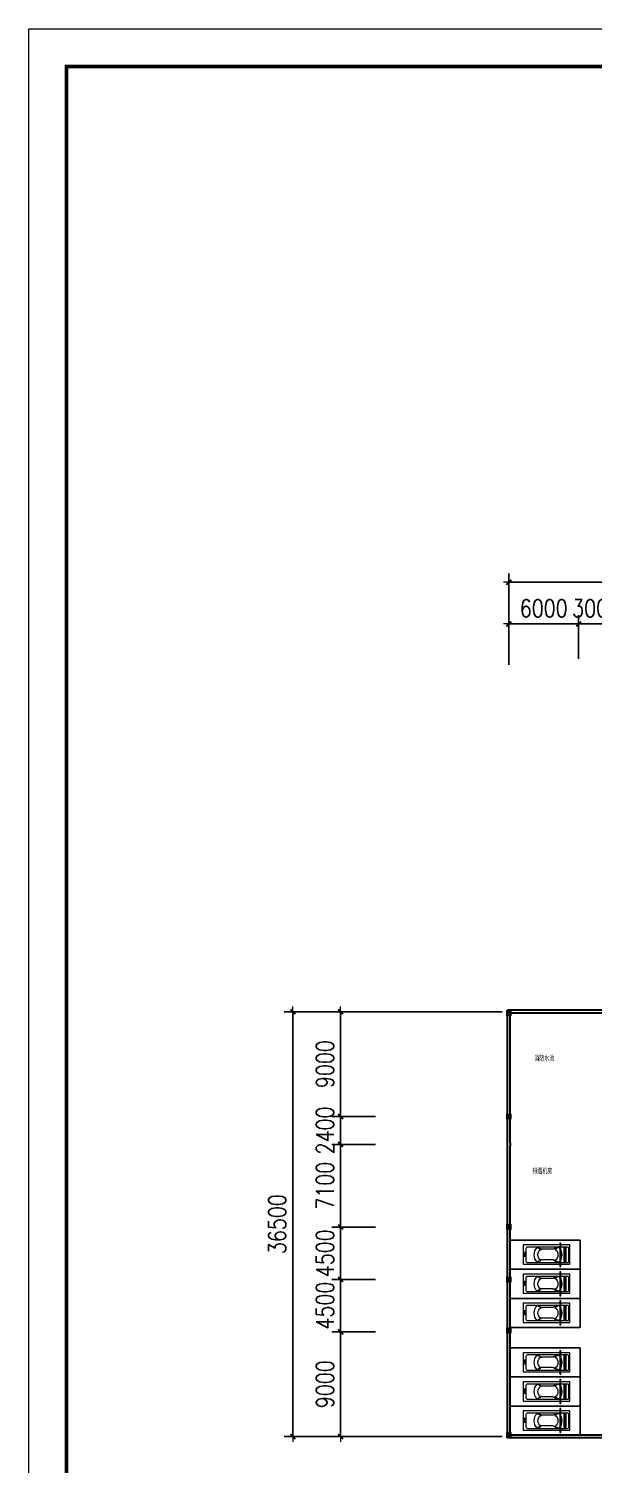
# Model space of a CAD drawing. Extents: x 5719244 to 11985375, y 1211094 to 3157953.
# Drawn here: x 6434212 to 6482728, y 1552199 to 1675543 of the extents above; entities that cross this region are included whole.
import ezdxf

# ---------------------------------------------------------------- set-up
doc = ezdxf.new("R2010")
doc.units = 0
doc.header["$LTSCALE"] = 500
doc.header["$MEASUREMENT"] = 0
doc.layers.get('0').update_dxf_attribs({"linetype": 'CONTINUOUS', "lineweight": 0})
doc.layers.get('DEFPOINTS').update_dxf_attribs({"linetype": 'CONTINUOUS', "lineweight": 0})
for name, color, linetype, lineweight in [('A-car2', 35, 'CONTINUOUS', 9), ('COLUMN', 7, 'CONTINUOUS', 0), ('PUB_DIM', 3, 'CONTINUOUS', 0), ('WALL', 255, 'CONTINUOUS', 30), ('墙-砼墙填充', 252, 'CONTINUOUS', 9)]:
    doc.layers.add(name, color=color, linetype=linetype, lineweight=lineweight)
doc.layers.add('标注1', color=7, linetype='CONTINUOUS')
doc.layers.add('车位', color=255, linetype='CONTINUOUS')
doc.styles.add('DIM_FONT', font='SIMPLEX.shx', dxfattribs={"width": 0.8})
doc.styles.add('gpsxw', font='txt.shx', dxfattribs={"width": 0.7, "bigfont": 'hztxt.shx'})
doc.styles.get("Standard").update_dxf_attribs({"font": 'ROMAND', "width": 0.8})
doc.dimstyles.new('DIMN300-X', dxfattribs={"dimscale": 3, "dimtxt": 500, "dimasz": 1, "dimexe": 250, "dimexo": 0, "dimgap": 200, "dimtad": 1, "dimdec": 0, "dimzin": 0, "dimdsep": 46, "dimtxsty": 'DIM_FONT', "dimblk": '_DIMX', "dimblk1": '_DIMX', "dimblk2": '_DIMX', "dimsah": 1, "dimcen": 0, "dimdle": 187.057091, "dimclrd": 3, "dimclre": 3, "dimclrt": 7, "dimadec": 0, "dimazin": 0, "dimtfac": 2.166667, "dimtdec": 0, "dimtix": 1, "dimtmove": 2, "dimatfit": 3, "dimldrblk": '_DIMX', "dimfxl": 1, "dimtolj": 1, "dimtzin": 0, "dimarcsym": 0})

# ---------------------------------------------------------------- blocks, each defined once
blk = doc.blocks.new('_DIMX')
blk.add_line((-150, 0), (150, 0))
at = {"const_width": 50}
blk.add_lwpolyline([(-70, -70), (70, 70)], dxfattribs=at)
blk = doc.blocks.new('*D360')
at = {"layer": 'DEFPOINTS', "color": 0, "transparency": 16777216}
for p in [(6475469, 1627978), (6475469, 1620890), (6680544, 1620890)]:
    blk.add_point(p, dxfattribs=at)
at = {"layer": 'PUB_DIM', "color": 3, "lineweight": -2, "transparency": 16777216}
for p, q in [((6475469, 1620890), (6475469, 1628728)), ((6680544, 1620890), (6680544, 1628728)), ((6680541, 1627978), (6475472, 1627978))]:
    blk.add_line(p, q, dxfattribs=at)
at = {"layer": 'PUB_DIM', "color": 3, "lineweight": -2, "transparency": 16777216, "xscale": 3, "yscale": 3, "zscale": 3, "rotation": 180}
blk.add_blockref('_DIMX', (6475469, 1627978), dxfattribs=at)
at = {"layer": 'PUB_DIM', "color": 3, "lineweight": -2, "transparency": 16777216, "xscale": 3, "yscale": 3, "zscale": 3}
blk.add_blockref('_DIMX', (6680544, 1627978), dxfattribs=at)
at = {"layer": 'PUB_DIM', "color": 7, "transparency": 16777216, "insert": (6578007, 1629328), "char_height": 1500, "attachment_point": 5, "style": 'DIM_FONT'}
blk.add_mtext('\\A1;205075', dxfattribs=at)
blk = doc.blocks.new('*D385')
at = {"layer": 'DEFPOINTS', "color": 0, "transparency": 16777216}
for p in [(6481469, 1624397), (6481469, 1621397), (6484469, 1621397)]:
    blk.add_point(p, dxfattribs=at)
at = {"layer": 'PUB_DIM', "color": 3, "lineweight": -2, "transparency": 16777216}
for p, q in [((6481469, 1621397), (6481469, 1625147)), ((6484469, 1621397), (6484469, 1625147)), ((6481466, 1624397), (6481463, 1624397)), ((6484469, 1624397), (6481469, 1624397)), ((6484472, 1624397), (6484475, 1624397))]:
    blk.add_line(p, q, dxfattribs=at)
at = {"layer": 'PUB_DIM', "color": 3, "lineweight": -2, "transparency": 16777216, "xscale": 3, "yscale": 3, "zscale": 3}
blk.add_blockref('_DIMX', (6481469, 1624397), dxfattribs=at)
at = {"layer": 'PUB_DIM', "color": 3, "lineweight": -2, "transparency": 16777216, "xscale": 3, "yscale": 3, "zscale": 3, "rotation": 180}
blk.add_blockref('_DIMX', (6484469, 1624397), dxfattribs=at)
at = {"layer": 'PUB_DIM', "color": 7, "transparency": 16777216, "insert": (6482969, 1625747), "char_height": 1500, "attachment_point": 5, "style": 'DIM_FONT'}
blk.add_mtext('\\A1;3000', dxfattribs=at)
blk = doc.blocks.new('*D386')
at = {"layer": 'DEFPOINTS', "color": 0, "transparency": 16777216}
for p in [(6475469, 1624397), (6475469, 1621397), (6481469, 1621397)]:
    blk.add_point(p, dxfattribs=at)
at = {"layer": 'PUB_DIM', "color": 3, "lineweight": -2, "transparency": 16777216}
for p, q in [((6475469, 1621397), (6475469, 1625147)), ((6481469, 1621397), (6481469, 1625147)), ((6481466, 1624397), (6475472, 1624397))]:
    blk.add_line(p, q, dxfattribs=at)
at = {"layer": 'PUB_DIM', "color": 3, "lineweight": -2, "transparency": 16777216, "xscale": 3, "yscale": 3, "zscale": 3, "rotation": 180}
blk.add_blockref('_DIMX', (6475469, 1624397), dxfattribs=at)
at = {"layer": 'PUB_DIM', "color": 3, "lineweight": -2, "transparency": 16777216, "xscale": 3, "yscale": 3, "zscale": 3}
blk.add_blockref('_DIMX', (6481469, 1624397), dxfattribs=at)
at = {"layer": 'PUB_DIM', "color": 7, "transparency": 16777216, "insert": (6478469, 1625747), "char_height": 1500, "attachment_point": 5, "style": 'DIM_FONT'}
blk.add_mtext('\\A1;6000', dxfattribs=at)
blk = doc.blocks.new('*D388')
at = {"layer": 'DEFPOINTS', "color": 0, "transparency": 16777216}
for p in [(6464018, 1568081), (6461018, 1563581), (6464018, 1563581)]:
    blk.add_point(p, dxfattribs=at)
at = {"layer": 'PUB_DIM', "color": 3, "lineweight": -2, "transparency": 16777216}
for p, q in [((6464018, 1568081), (6460268, 1568081)), ((6461018, 1568084), (6461018, 1568087)), ((6461018, 1568081), (6461018, 1563581)), ((6464018, 1563581), (6460268, 1563581)), ((6461018, 1563578), (6461018, 1563575))]:
    blk.add_line(p, q, dxfattribs=at)
at = {"layer": 'PUB_DIM', "color": 3, "lineweight": -2, "transparency": 16777216, "xscale": 3, "yscale": 3, "zscale": 3}
for p, rotation in [((6461018, 1568081), 270), ((6461018, 1563581), 90)]:
    blk.add_blockref('_DIMX', p, dxfattribs=dict(at, rotation=rotation))
at = {"layer": 'PUB_DIM', "color": 7, "transparency": 16777216, "insert": (6459668, 1565831), "char_height": 1500, "attachment_point": 5, "rotation": 90, "style": 'DIM_FONT'}
blk.add_mtext('\\A1;4500', dxfattribs=at)
blk = doc.blocks.new('*D389')
at = {"layer": 'DEFPOINTS', "color": 0, "transparency": 16777216}
for p in [(6474911, 1591081), (6456919, 1554580), (6474911, 1554580)]:
    blk.add_point(p, dxfattribs=at)
at = {"layer": 'PUB_DIM', "color": 3, "lineweight": -2, "transparency": 16777216}
for p, q in [((6474911, 1591081), (6456169, 1591081)), ((6456919, 1591078), (6456919, 1554583)), ((6474911, 1554580), (6456169, 1554580))]:
    blk.add_line(p, q, dxfattribs=at)
at = {"layer": 'PUB_DIM', "color": 3, "lineweight": -2, "transparency": 16777216, "xscale": 3, "yscale": 3, "zscale": 3}
for p, rotation in [((6456919, 1591081), 90), ((6456919, 1554580), 270)]:
    blk.add_blockref('_DIMX', p, dxfattribs=dict(at, rotation=rotation))
at = {"layer": 'PUB_DIM', "color": 7, "transparency": 16777216, "insert": (6455569, 1572831), "char_height": 1500, "attachment_point": 5, "rotation": 90, "style": 'DIM_FONT'}
blk.add_mtext('\\A1;36500', dxfattribs=at)
blk = doc.blocks.new('_FZH')
blk.add_solid([(-0.5, -0.5), (0.5, -0.5), (-0.5, 0.5), (0.5, 0.5)])
blk = doc.blocks.new('*D392')
at = {"layer": 'DEFPOINTS', "color": 0, "transparency": 16777216}
for p in [(6464018, 1582081), (6461018, 1579681), (6464018, 1579681)]:
    blk.add_point(p, dxfattribs=at)
at = {"layer": 'PUB_DIM', "color": 3, "lineweight": -2, "transparency": 16777216}
for p, q in [((6464018, 1582081), (6460268, 1582081)), ((6461018, 1582084), (6461018, 1582087)), ((6461018, 1582081), (6461018, 1579681)), ((6464018, 1579681), (6460268, 1579681)), ((6461018, 1579678), (6461018, 1579675))]:
    blk.add_line(p, q, dxfattribs=at)
at = {"layer": 'PUB_DIM', "color": 3, "lineweight": -2, "transparency": 16777216, "xscale": 3, "yscale": 3, "zscale": 3}
for p, rotation in [((6461018, 1582081), 270), ((6461018, 1579681), 90)]:
    blk.add_blockref('_DIMX', p, dxfattribs=dict(at, rotation=rotation))
at = {"layer": 'PUB_DIM', "color": 7, "transparency": 16777216, "insert": (6459668, 1580881), "char_height": 1500, "attachment_point": 5, "rotation": 90, "style": 'DIM_FONT'}
blk.add_mtext('\\A1;2400', dxfattribs=at)
blk = doc.blocks.new('*D393')
at = {"layer": 'DEFPOINTS', "color": 0, "transparency": 16777216}
for p in [(6464018, 1579681), (6461018, 1572581), (6464018, 1572581)]:
    blk.add_point(p, dxfattribs=at)
at = {"layer": 'PUB_DIM', "color": 3, "lineweight": -2, "transparency": 16777216}
for p, q in [((6464018, 1579681), (6460268, 1579681)), ((6461018, 1579678), (6461018, 1572584)), ((6464018, 1572581), (6460268, 1572581))]:
    blk.add_line(p, q, dxfattribs=at)
at = {"layer": 'PUB_DIM', "color": 3, "lineweight": -2, "transparency": 16777216, "xscale": 3, "yscale": 3, "zscale": 3}
for p, rotation in [((6461018, 1579681), 90), ((6461018, 1572581), 270)]:
    blk.add_blockref('_DIMX', p, dxfattribs=dict(at, rotation=rotation))
at = {"layer": 'PUB_DIM', "color": 7, "transparency": 16777216, "insert": (6459668, 1576131), "char_height": 1500, "attachment_point": 5, "rotation": 90, "style": 'DIM_FONT'}
blk.add_mtext('\\A1;7100', dxfattribs=at)
blk = doc.blocks.new('*D394')
at = {"layer": 'DEFPOINTS', "color": 0, "transparency": 16777216}
for p in [(6464018, 1572581), (6461018, 1568081), (6464018, 1568081)]:
    blk.add_point(p, dxfattribs=at)
at = {"layer": 'PUB_DIM', "color": 3, "lineweight": -2, "transparency": 16777216}
for p, q in [((6464018, 1572581), (6460268, 1572581)), ((6461018, 1572584), (6461018, 1572587)), ((6461018, 1572581), (6461018, 1568081)), ((6464018, 1568081), (6460268, 1568081)), ((6461018, 1568078), (6461018, 1568075))]:
    blk.add_line(p, q, dxfattribs=at)
at = {"layer": 'PUB_DIM', "color": 3, "lineweight": -2, "transparency": 16777216, "xscale": 3, "yscale": 3, "zscale": 3}
for p, rotation in [((6461018, 1572581), 270), ((6461018, 1568081), 90)]:
    blk.add_blockref('_DIMX', p, dxfattribs=dict(at, rotation=rotation))
at = {"layer": 'PUB_DIM', "color": 7, "transparency": 16777216, "insert": (6459668, 1570331), "char_height": 1500, "attachment_point": 5, "rotation": 90, "style": 'DIM_FONT'}
blk.add_mtext('\\A1;4500', dxfattribs=at)
blk = doc.blocks.new('*D395')
at = {"layer": 'DEFPOINTS', "color": 0, "transparency": 16777216}
for p in [(6464018, 1591081), (6461018, 1582081), (6464018, 1582081)]:
    blk.add_point(p, dxfattribs=at)
at = {"layer": 'PUB_DIM', "color": 3, "lineweight": -2, "transparency": 16777216}
for p, q in [((6464018, 1591081), (6460268, 1591081)), ((6461018, 1591078), (6461018, 1582084)), ((6464018, 1582081), (6460268, 1582081))]:
    blk.add_line(p, q, dxfattribs=at)
at = {"layer": 'PUB_DIM', "color": 3, "lineweight": -2, "transparency": 16777216, "xscale": 3, "yscale": 3, "zscale": 3}
for p, rotation in [((6461018, 1591081), 90), ((6461018, 1582081), 270)]:
    blk.add_blockref('_DIMX', p, dxfattribs=dict(at, rotation=rotation))
at = {"layer": 'PUB_DIM', "color": 7, "transparency": 16777216, "insert": (6459668, 1586581), "char_height": 1500, "attachment_point": 5, "rotation": 90, "style": 'DIM_FONT'}
blk.add_mtext('\\A1;9000', dxfattribs=at)
blk = doc.blocks.new('*D408')
at = {"layer": 'DEFPOINTS', "color": 0, "transparency": 16777216}
for p in [(6464018, 1563581), (6461018, 1554581), (6464018, 1554581)]:
    blk.add_point(p, dxfattribs=at)
at = {"layer": 'PUB_DIM', "color": 3, "lineweight": -2, "transparency": 16777216}
for p, q in [((6464018, 1563581), (6460268, 1563581)), ((6461018, 1563578), (6461018, 1554584)), ((6464018, 1554581), (6460268, 1554581))]:
    blk.add_line(p, q, dxfattribs=at)
at = {"layer": 'PUB_DIM', "color": 3, "lineweight": -2, "transparency": 16777216, "xscale": 3, "yscale": 3, "zscale": 3}
for p, rotation in [((6461018, 1563581), 90), ((6461018, 1554581), 270)]:
    blk.add_blockref('_DIMX', p, dxfattribs=dict(at, rotation=rotation))
at = {"layer": 'PUB_DIM', "color": 7, "transparency": 16777216, "insert": (6459668, 1559081), "char_height": 1500, "attachment_point": 5, "rotation": 90, "style": 'DIM_FONT'}
blk.add_mtext('\\A1;9000', dxfattribs=at)
blk = doc.blocks.new('车位(有车挡车器）')
h = blk.add_hatch(color=2)
h.paths.add_polyline_path([(0.38, 6.16), (0.38, 5.84), (0.82, 5.84), (0.82, 6.16)])
h.paths.add_polyline_path([(1.81, 5.84), (1.81, 6.16), (1.31, 6.16), (1.31, 5.84)])
h = blk.add_hatch(color=256)
h.paths.add_polyline_path([(0.82, 6.16), (0.82, 5.84), (1.31, 5.84), (1.31, 6.16)])
h.paths.add_polyline_path([(1.81, 5.84), (2.31, 5.84), (2.31, 6.16), (1.81, 6.16)])
for p, q in [((0.38, 5.84), (0.38, 6.16)), ((0.38, 6.16), (2.31, 6.16)), ((0.82, 6.16), (0.82, 5.84)), ((1.31, 6.16), (1.31, 5.84)), ((1.81, 6.16), (1.81, 5.84)), ((2.31, 6.16), (2.31, 5.84)), ((2.31, 5.84), (0.38, 5.84))]:
    blk.add_line(p, q)
at = {"color": 140}
for p, q in [((0.27, 5.1), (0.51, 4.56)), ((2.35, 5.07), (2.11, 4.59)), ((0.27, 2.1), (0.51, 2.58)), ((2.35, 2.07), (2.11, 2.62))]:
    blk.add_line(p, q, dxfattribs=at)
at = {"color": 252}
blk.add_lwpolyline([(-0.02, 6.67), (2.7, 6.67), (2.7, 0.08), (-0.02, 0.08)], close=True, dxfattribs=at)
at = {"color": 140}
blk.add_lwpolyline([(0.23, 6.35, -0.414214), (0.43, 6.55), (2.18, 6.55, -0.414214), (2.38, 6.35), (2.38, 0.68, -0.414214), (2.18, 0.48), (0.43, 0.48, -0.414214), (0.23, 0.68)], format="xyb", close=True, dxfattribs=at)
for points in [[(0.24, 4.88), (0.59, 4.29), (0.59, 2.63), (0.26, 2.08)], [(2.4, 4.86), (2.09, 4.34), (2.09, 2.65), (2.37, 2.08)]]:
    blk.add_lwpolyline(points, dxfattribs=at)
for centre, radius, start, end in [((1.31, 4.11), 1.44, 43.7905, 136.2095), ((1.31, 4.06), 0.947, 32.1346, 147.8654), ((1.31, 3.07), 1.44, 223.7905, 316.2095), ((1.31, 3.12), 0.947, 212.1346, 327.8654)]:
    blk.add_arc(centre, radius, start, end, dxfattribs=at)
at = {"insert": (1.03, 0.46), "char_height": 0.3, "attachment_point": 1}
blk.add_mtext('000', dxfattribs=at)

msp = doc.modelspace()

# ---------------------------------------------------------------- linework, layer by layer
at = {"color": 4}
msp.add_lwpolyline([(6434211.9, 1482409.7), (6434211.9, 1675543.1), (6707655, 1675543.1), (6707655, 1482409.7)], close=True, dxfattribs=at)
at = {"color": 4, "const_width": 325.1}
msp.add_lwpolyline([(6437463.3, 1485661.1), (6704403.6, 1485661.1), (6704403.6, 1672291.7), (6437463.3, 1672291.7)], close=True, dxfattribs=at)
at = {"layer": 'A-car2'}
for p, q in [((6479847.4, 1571236.4), (6479847.4, 1569185.9)), ((6479847.4, 1571236.4), (6479947.4, 1571236.4)), ((6479947.4, 1569185.9), (6479947.4, 1571236.4)), ((6479847.4, 1569185.9), (6479947.4, 1569185.9)), ((6479947.4, 1568736.4), (6479847.4, 1568736.4)), ((6479847.4, 1568736.4), (6479847.4, 1566685.9)), ((6479947.4, 1566685.9), (6479947.4, 1568736.4)), ((6479847.4, 1566685.9), (6479947.4, 1566685.9)), ((6479947.4, 1566236.4), (6479847.4, 1566236.4)), ((6479847.4, 1566236.4), (6479847.4, 1564185.9)), ((6479947.4, 1564185.9), (6479947.4, 1566236.4)), ((6479847.4, 1564185.9), (6479947.4, 1564185.9)), ((6479847.4, 1561981.4), (6479847.4, 1559930.9)), ((6479847.4, 1561981.4), (6479947.4, 1561981.4)), ((6479947.4, 1559930.9), (6479947.4, 1561981.4)), ((6479847.4, 1559930.9), (6479947.4, 1559930.9)), ((6479947.4, 1559481.4), (6479847.4, 1559481.4)), ((6479847.4, 1559481.4), (6479847.4, 1557430.9)), ((6479947.4, 1557430.9), (6479947.4, 1559481.4)), ((6479847.4, 1557430.9), (6479947.4, 1557430.9)), ((6479947.4, 1556981.4), (6479847.4, 1556981.4)), ((6479847.4, 1556981.4), (6479847.4, 1554930.9)), ((6479947.4, 1554930.9), (6479947.4, 1556981.4)), ((6479847.4, 1554930.9), (6479947.4, 1554930.9))]:
    msp.add_line(p, q, dxfattribs=at)
at = {"layer": 'WALL'}
for p, q in [((6475349.2, 1554460.7), (6475349.2, 1591205.7)), ((6480607.8, 1591205.7), (6475349.2, 1591205.7)), ((6487269.2, 1591205.7), (6480463.4, 1591205.7)), ((6480607.8, 1590955.7), (6475589.2, 1590955.7)), ((6475589.2, 1582200.7), (6475589.2, 1590955.7)), ((6488194.2, 1590955.7), (6480463.4, 1590955.7)), ((6484344.2, 1590955.7), (6481594.2, 1590955.7)), ((6484344.2, 1590955.7), (6481594.2, 1590955.7)), ((6475589.2, 1579805.7), (6475589.2, 1581960.7)), ((6475589.2, 1572700.7), (6475589.2, 1579555.7)), ((6475589.2, 1554700.7), (6475589.2, 1572460.7)), ((6644919.2, 1554460.7), (6475349.2, 1554460.7)), ((6559694.2, 1554700.7), (6475589.2, 1554700.7)), ((6484349.2, 1554700.7), (6475589.2, 1554700.7))]:
    msp.add_line(p, q, dxfattribs=at)
at = {"layer": 'WALL', "ltscale": 3}
msp.add_line((6475589.2, 1579805.7), (6475589.2, 1579555.7), dxfattribs=at)
at = {"layer": '车位', "ltscale": 3}
for p, q in [((6475589.2, 1571455.7), (6481589.2, 1571455.7)), ((6475589.2, 1568955.7), (6475589.2, 1571455.7)), ((6481589.2, 1571455.7), (6481589.2, 1568955.7)), ((6475589.2, 1568955.7), (6481589.2, 1568955.7)), ((6475589.2, 1566455.7), (6475589.2, 1568955.7)), ((6481589.2, 1568955.7), (6481589.2, 1566455.7)), ((6475589.2, 1566455.7), (6481589.2, 1566455.7)), ((6475589.2, 1563955.7), (6475589.2, 1566455.7)), ((6481589.2, 1566455.7), (6481589.2, 1563955.7)), ((6481589.2, 1563955.7), (6475589.2, 1563955.7)), ((6475589.2, 1562200.7), (6481589.2, 1562200.7)), ((6475589.2, 1559700.7), (6475589.2, 1562200.7)), ((6481589.2, 1562200.7), (6481589.2, 1559700.7)), ((6475589.2, 1559700.7), (6481589.2, 1559700.7)), ((6475589.2, 1557200.7), (6475589.2, 1559700.7)), ((6481589.2, 1559700.7), (6481589.2, 1557200.7)), ((6475589.2, 1557200.7), (6481589.2, 1557200.7)), ((6475589.2, 1554700.7), (6475589.2, 1557200.7)), ((6481589.2, 1557200.7), (6481589.2, 1554700.7)), ((6481589.2, 1554700.7), (6475589.2, 1554700.7))]:
    msp.add_line(p, q, dxfattribs=at)

# ---------------------------------------------------------------- block references
at = {"layer": 'COLUMN', "xscale": 500, "yscale": 500, "zscale": 500}
for p in [(6475469.2, 1590955.7), (6475469.2, 1582080.7), (6475469.2, 1572580.7), (6475469.2, 1568080.7), (6475469.2, 1563705.7), (6475469.2, 1554705.7)]:
    msp.add_blockref('_FZH', p, dxfattribs=at)
at = {"layer": '墙-砼墙填充', "color": 0, "ltscale": 0.5, "xscale": -607.5, "yscale": 607.5, "zscale": 607.5, "rotation": 270}
for p in [(6476653.6, 1569401.5), (6476653.6, 1566901.5), (6476653.6, 1564401.5), (6476653.6, 1560146.5), (6476653.6, 1557646.5), (6476653.6, 1555146.5)]:
    msp.add_blockref('车位(有车挡车器）', p, dxfattribs=at)

# ---------------------------------------------------------------- texts
at = {"layer": '标注1', "char_height": 450, "attachment_point": 1, "style": 'gpsxw'}
for s, width, insert in [('消防水池', 4385.878, (6477668.5, 1587286.9)), ('排烟机房', 1927.598, (6477496.1, 1577590))]:
    msp.add_mtext_dynamic_manual_height_columns(s, width=width, gutter_width=2250, heights=[0], dxfattribs=dict(at, insert=insert))

# ---------------------------------------------------------------- dimensions: what is measured, and where the dimension line sits
at = {"layer": 'PUB_DIM'}
dim = msp.add_linear_dim(base=(6475469.2, 1627977.7), p1=(6680544.2, 1620889.9), p2=(6475469.2, 1620889.9), dimstyle='DIMN300-X', dxfattribs=at)
dim.commit()
dim.dimension.update_dxf_attribs({"geometry": '*D360', "text_midpoint": (6578006.7, 1629327.7)})
for p1, p2, picture, middle in [((6481469.2, 1621397.3), (6475469.2, 1621397.3), '*D386', (6478469.2, 1625747.3)), ((6484469.2, 1621397.3), (6481469.2, 1621397.3), '*D385', (6482969.2, 1625747.3)), ((6464017.7, 1591080.7), (6464017.7, 1582080.7), '*D395', (6459667.7, 1586580.7)), ((6464017.7, 1582080.7), (6464017.7, 1579680.7), '*D392', (6459667.7, 1580880.7)), ((6464017.7, 1579680.7), (6464017.7, 1572580.7), '*D393', (6459667.7, 1576130.7)), ((6464017.7, 1572580.7), (6464017.7, 1568080.7), '*D394', (6459667.7, 1570330.7)), ((6464017.7, 1568080.7), (6464017.7, 1563580.7), '*D388', (6459667.7, 1565830.7)), ((6464017.7, 1563580.7), (6464017.7, 1554580.7), '*D408', (6459667.7, 1559080.7))]:
    dim = msp.add_aligned_dim(p1=p1, p2=p2, distance=-3000, dimstyle='DIMN300-X', dxfattribs=at)
    dim.commit()
    dim.dimension.update_dxf_attribs({"geometry": picture, "text_midpoint": middle})
dim = msp.add_linear_dim(base=(6456919.1, 1554580.5), p1=(6474911.3, 1591080.7), p2=(6474911.3, 1554580.5), angle=90, dimstyle='DIMN300-X', dxfattribs=at)
dim.commit()
dim.dimension.update_dxf_attribs({"geometry": '*D389', "text_midpoint": (6455569.1, 1572830.6)})

doc.saveas('drawing.dxf')
